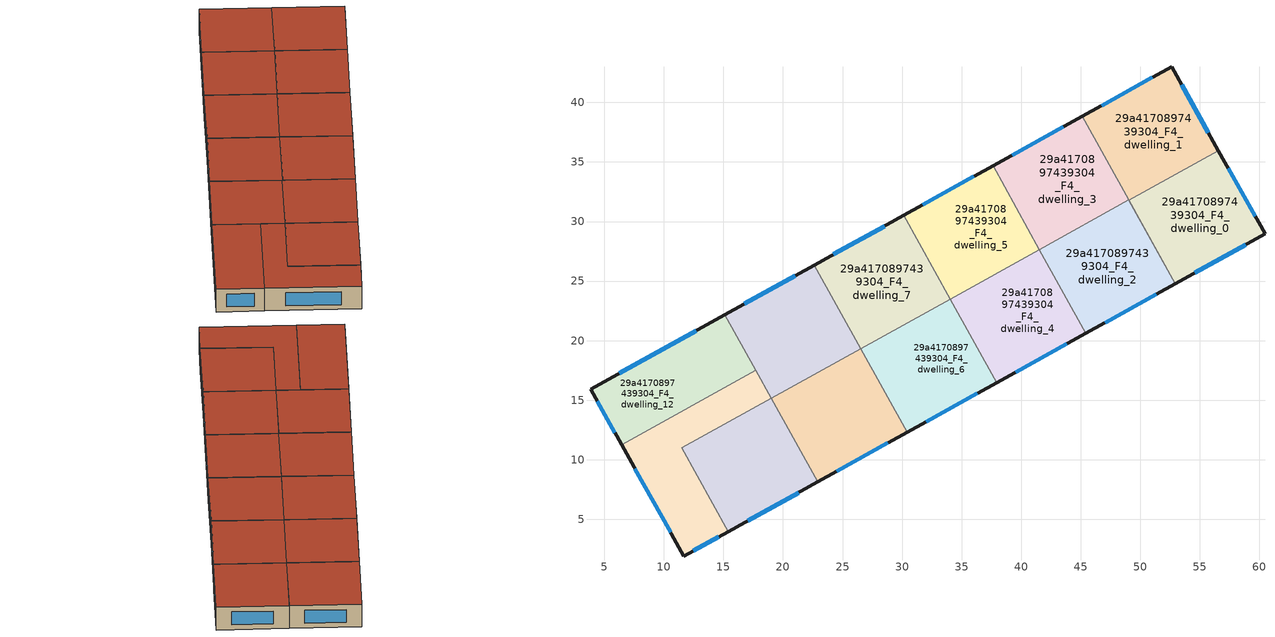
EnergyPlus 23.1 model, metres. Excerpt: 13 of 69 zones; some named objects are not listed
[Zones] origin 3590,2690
29a4170897439304_F4_dwelling_0
 floor to 29a4170897439304_F3_dwelling_7 (EU_floor_Construction): 56.55,35.96 60.47,28.96 53.49,25.09 49.6,32.1 z12
 floor to 29a4170897439304_F3_dwelling_8 (EU_floor_Construction): 49.6,32.1 53.49,25.09 52.94,24.79 49.05,31.8 z12
 wall outside (EU_wall_Construction): 52.94,24.79 60.47,28.96 56.55,35.96 z12:15
 wall to 29a4170897439304_F4_dwelling_1 (EU_wall_Construction): 56.55,35.96 49.05,31.8 52.94,24.79 z12:15
 window (EU_Window_Construction): 59.63,30.46 57.39,34.46 / 54.55,25.68 58.86,28.07 z12.64:14.36
 roof outside (EU_roof_Construction): 60.47,28.96 56.55,35.96 49.05,31.8 52.94,24.79 z15
29a4170897439304_F4_dwelling_1
 floor to 29a4170897439304_F3_dwelling_0 (EU_floor_Construction): 52.62,42.99 56.55,35.97 49.56,32.1 45.67,39.13 z12
 floor to 29a4170897439304_F3_dwelling_1 (EU_floor_Construction): 45.67,39.13 49.56,32.1 49.04,31.81 45.14,38.84 z12
 floor to 29a4170897439304_F3_dwelling_7 (EU_floor_Construction): 56.55,35.97 56.55,35.96 49.6,32.1 49.59,32.12 z12
 wall outside (EU_wall_Construction): 56.55,35.96 52.62,42.99 45.14,38.84 z12:15
 wall to 29a4170897439304_F4_dwelling_2 (EU_wall_Construction): 49.04,31.81 52.94,24.79 z12:15
 wall to 29a4170897439304_F4_dwelling_3 (EU_wall_Construction): 45.14,38.84 49.04,31.81 z12:15
 window (EU_Window_Construction): 55.71,37.47 53.46,41.48 / 51.02,42.1 46.75,39.73 z12.64:14.36
 roof outside (EU_roof_Construction): 56.55,35.96 52.62,42.99 45.14,38.84 49.05,31.8 z15
29a4170897439304_F4_dwelling_10
 floor to 29a4170897439304_F3_dwelling_12 (EU_floor_Construction): 19.02,15.16 22.92,8.14 18.65,5.76 14.75,12.79 z12
 floor to 29a4170897439304_F3_dwelling_13 (EU_floor_Construction): 14.75,12.79 18.65,5.76 15.41,3.97 11.52,11 z12
 wall outside (EU_wall_Construction): 15.41,3.97 22.92,8.13 z12:15
 wall to 29a4170897439304_F4_dwelling_8 (EU_wall_Construction): 22.92,8.13 19.02,15.16 z12:15
 wall to 29a4170897439304_F4_dwelling_11 (EU_wall_Construction): 19.02,15.16 11.52,11 15.41,3.97 z12:15
 window (EU_Window_Construction): 17.02,4.86 21.31,7.24 z12.64:14.36
 roof outside (EU_roof_Construction): 22.92,8.13 19.02,15.16 11.52,11 15.41,3.97 z15
29a4170897439304_F4_dwelling_11
 floor to 29a4170897439304_F3_dwelling_13 (EU_floor_Construction): 11.52,11 15.41,3.97 11.69,1.91 7.77,8.92 z12
 floor adiabatic (EU_floor_Construction): 17.72,17.51 19.02,15.16 7.77,8.92 6.45,11.26 z12
 wall outside (EU_wall_Construction): 6.45,11.26 11.69,1.91 15.41,3.97 z12:15
 wall to 29a4170897439304_F4_dwelling_12 (EU_wall_Construction): 17.72,17.51 6.45,11.26 z12:15
 wall to 29a4170897439304_F4_dwelling_9 (EU_wall_Construction): 19.02,15.16 17.72,17.51 z12:15
 window (EU_Window_Construction): 12.49,2.35 14.62,3.53 / 7.57,9.26 10.57,3.91 z12.64:14.36
 roof outside (EU_roof_Construction): 15.41,3.97 11.52,11 19.02,15.16 17.72,17.51 6.45,11.26 11.69,1.91 z15
29a4170897439304_F4_dwelling_12
 floor to 29a4170897439304_F3_dwelling_6 (EU_floor_Construction): 10.82,19.8 13.42,15.12 6.45,11.26 3.84,15.93 z12
 floor to 29a4170897439304_F3_dwelling_5 (EU_floor_Construction): 15.12,22.19 17.72,17.51 13.42,15.12 10.82,19.8 z12
 wall outside (EU_wall_Construction): 15.12,22.19 3.84,15.93 6.45,11.26 z12:15
 wall to 29a4170897439304_F4_dwelling_9 (EU_wall_Construction): 17.72,17.51 15.12,22.19 z12:15
 window (EU_Window_Construction): 4.4,14.93 5.89,12.26 / 12.71,20.85 6.26,17.27 z12.64:14.36
 roof outside (EU_roof_Construction): 17.72,17.51 15.12,22.19 3.84,15.93 6.45,11.26 z15
29a4170897439304_F4_dwelling_2
 floor adiabatic (EU_floor_Construction): 49.04,31.81 52.94,24.79 45.43,20.62 41.54,27.65 z12
 wall outside (EU_wall_Construction): 45.43,20.62 52.94,24.79 z12:15
 wall to 29a4170897439304_F4_dwelling_4 (EU_wall_Construction): 41.54,27.65 45.43,20.62 z12:15
 wall to 29a4170897439304_F4_dwelling_3 (EU_wall_Construction): 49.04,31.81 41.54,27.65 z12:15
 window (EU_Window_Construction): 47.04,21.51 51.33,23.89 z12.64:14.36
 roof outside (EU_roof_Construction): 52.94,24.79 49.04,31.81 41.54,27.65 45.43,20.62 z15
29a4170897439304_F4_dwelling_3
 floor to 29a4170897439304_F3_dwelling_2 (EU_floor_Construction): 38.7,35.26 42.6,28.24 41.54,27.65 37.64,34.68 z12
 floor adiabatic (EU_floor_Construction): 45.14,38.84 49.04,31.81 42.6,28.24 38.7,35.26 z12
 wall outside (EU_wall_Construction): 45.14,38.84 37.64,34.68 z12:15
 wall to 29a4170897439304_F4_dwelling_5 (EU_wall_Construction): 37.64,34.68 41.54,27.65 z12:15
 window (EU_Window_Construction): 43.54,37.95 39.25,35.57 z12.64:14.36
 roof outside (EU_roof_Construction): 49.04,31.81 45.14,38.84 37.64,34.68 41.54,27.65 z15
29a4170897439304_F4_dwelling_4
 floor to 29a4170897439304_F3_dwelling_9 (EU_floor_Construction): 41.54,27.65 45.43,20.62 39.55,17.36 35.65,24.39 z12
 floor to 29a4170897439304_F3_dwelling_10 (EU_floor_Construction): 35.65,24.39 39.55,17.36 37.93,16.46 34.03,23.49 z12
 wall outside (EU_wall_Construction): 37.93,16.46 45.43,20.62 z12:15
 wall to 29a4170897439304_F4_dwelling_5 (EU_wall_Construction): 41.54,27.65 34.03,23.49 z12:15
 wall to 29a4170897439304_F4_dwelling_6 (EU_wall_Construction): 34.03,23.49 37.93,16.46 z12:15
 window (EU_Window_Construction): 39.54,17.35 43.83,19.73 z12.64:14.36
 roof outside (EU_roof_Construction): 45.43,20.62 41.54,27.65 34.03,23.49 37.93,16.46 z15
29a4170897439304_F4_dwelling_5
 floor to 29a4170897439304_F3_dwelling_2 (EU_floor_Construction): 37.64,34.68 41.54,27.65 35.63,24.37 31.73,31.4 z12
 floor to 29a4170897439304_F3_dwelling_3 (EU_floor_Construction): 31.73,31.4 35.63,24.37 34.03,23.49 30.13,30.51 z12
 wall outside (EU_wall_Construction): 37.64,34.68 30.13,30.51 z12:15
 wall to 29a4170897439304_F4_dwelling_7 (EU_wall_Construction): 30.13,30.51 34.03,23.49 z12:15
 window (EU_Window_Construction): 36.03,33.78 31.74,31.4 z12.64:14.36
 roof outside (EU_roof_Construction): 41.54,27.65 37.64,34.68 30.13,30.51 34.03,23.49 z15
29a4170897439304_F4_dwelling_6
 floor to 29a4170897439304_F3_dwelling_10 (EU_floor_Construction): 34.03,23.49 37.93,16.46 32.58,13.49 28.69,20.52 z12
 floor to 29a4170897439304_F3_dwelling_11 (EU_floor_Construction): 28.69,20.52 32.58,13.49 30.42,12.3 26.53,19.32 z12
 wall outside (EU_wall_Construction): 30.42,12.3 37.93,16.46 z12:15
 wall to 29a4170897439304_F4_dwelling_7 (EU_wall_Construction): 34.03,23.49 26.53,19.32 z12:15
 wall to 29a4170897439304_F4_dwelling_8 (EU_wall_Construction): 26.53,19.32 30.42,12.3 z12:15
 window (EU_Window_Construction): 32.03,13.19 36.32,15.57 z12.64:14.36
 roof outside (EU_roof_Construction): 37.93,16.46 34.03,23.49 26.53,19.32 30.42,12.3 z15
29a4170897439304_F4_dwelling_7
 floor adiabatic (EU_floor_Construction): 30.13,30.51 34.03,23.49 26.53,19.32 22.63,26.35 z12
 wall outside (EU_wall_Construction): 30.13,30.51 22.63,26.35 z12:15
 wall to 29a4170897439304_F4_dwelling_9 (EU_wall_Construction): 22.63,26.35 26.53,19.32 z12:15
 window (EU_Window_Construction): 28.53,29.62 24.24,27.24 z12.64:14.36
 roof outside (EU_roof_Construction): 34.03,23.49 30.13,30.51 22.63,26.35 26.53,19.32 z15
29a4170897439304_F4_dwelling_8
 floor to 29a4170897439304_F3_dwelling_12 (EU_floor_Construction): 21.72,16.66 25.61,9.63 22.92,8.14 19.02,15.16 z12
 floor adiabatic (EU_floor_Construction): 26.53,19.32 30.42,12.3 22.92,8.13 25.61,9.63 21.72,16.66 19.02,15.16 z12
 wall outside (EU_wall_Construction): 22.92,8.13 30.42,12.3 z12:15
 wall to 29a4170897439304_F4_dwelling_9 (EU_wall_Construction): 26.53,19.32 19.02,15.16 z12:15
 window (EU_Window_Construction): 24.53,9.03 28.82,11.41 z12.64:14.36
 roof outside (EU_roof_Construction): 30.42,12.3 26.53,19.32 19.02,15.16 22.92,8.13 z15
29a4170897439304_F4_dwelling_9
 floor to 29a4170897439304_F3_dwelling_4 (EU_floor_Construction): 22.63,26.35 26.53,19.32 21.69,16.64 17.79,23.67 z12
 floor to 29a4170897439304_F3_dwelling_5 (EU_floor_Construction): 17.79,23.67 21.69,16.64 19.02,15.16 15.12,22.19 z12
 wall outside (EU_wall_Construction): 22.63,26.35 15.12,22.19 z12:15
 window (EU_Window_Construction): 21.02,25.46 16.73,23.08 z12.64:14.36
 roof outside (EU_roof_Construction): 26.53,19.32 22.63,26.35 15.12,22.19 19.02,15.16 z15
[Building]
EU S2 Campaign: North Axis=0; Terrain=City; Solar Distribution=FullExterior
[Site:Location]
Yerevan-Zvartnots.Intl.AP: Latitude=40.15; Longitude=44.383; Time Zone=4; Elevation=854
[SizingPeriod:WeatherFileDays]
AnnualSizingPeriod: Begin Month=1; Begin Day of Month=1; End Month=12; End Day of Month=31; Day of Week for Start Day=Monday; Use Weather File Daylight Saving Period=No; Use Weather File Rain and Snow Indicators=No
[MATERIAL]
EU_InternalMass_Material: Roughness=MediumRough; Thickness=0.1; Conductivity=1; Density=1800; Specific Heat=900; Thermal Absorptance=0.9; Solar Absorptance=0.7; Visible Absorptance=0.7
[MATERIAL:NOMASS] Roughness=MediumRough; Thermal Absorptance=0.9; Solar Absorptance=0.7; Visible Absorptance=0.7
Name | Thermal Resistance
EU_wall_NoMass | 1.05043
EU_roof_NoMass | 1.45357
EU_floor_NoMass | 0.478065
[WINDOWMATERIAL:SIMPLEGLAZINGSYSTEM]
EU_Window_SimpleGlazing: UFactor=2.5566; Solar Heat Gain Coefficient=0.75; Visible Transmittance=0.75
[CONSTRUCTION]
EU_wall_Construction: EU_wall_NoMass
EU_roof_Construction: EU_roof_NoMass
EU_floor_Construction: EU_floor_NoMass
EU_Window_Construction: EU_Window_SimpleGlazing
EU_InternalMass_Construction: EU_InternalMass_Material
[ZONE] Type=1; Multiplier=1; Ceiling Height=autocalculate; Floor Area=autocalculate; Part of Total Floor Area=Yes
Name | Volume
29a4170897439304_F4_dwelling_0 | 206.869
29a4170897439304_F4_dwelling_1 | 206.875
29a4170897439304_F4_dwelling_10 | 206.911
29a4170897439304_F4_dwelling_11 | 206.86
29a4170897439304_F4_dwelling_12 | 206.871
29a4170897439304_F4_dwelling_2; 29a4170897439304_F4_dwelling_7 | 206.874
29a4170897439304_F4_dwelling_3 | 206.839
29a4170897439304_F4_dwelling_4 | 206.895
29a4170897439304_F4_dwelling_5 | 206.877
29a4170897439304_F4_dwelling_6 | 206.855
29a4170897439304_F4_dwelling_8 | 206.857
29a4170897439304_F4_dwelling_9 | 206.856
[INTERNALMASS] Construction=EU_InternalMass_Construction
Name | Zone or ZoneList | Surface Area
29a4170897439304_F4_dwelling_0_EU_InternalMass | 29a4170897439304_F4_dwelling_0 | 68.9557
29a4170897439304_F4_dwelling_1_EU_InternalMass | 29a4170897439304_F4_dwelling_1 | 68.9606
29a4170897439304_F4_dwelling_2_EU_InternalMass | 29a4170897439304_F4_dwelling_2 | 68.9561
29a4170897439304_F4_dwelling_3_EU_InternalMass | 29a4170897439304_F4_dwelling_3 | 68.9465
29a4170897439304_F4_dwelling_4_EU_InternalMass | 29a4170897439304_F4_dwelling_4 | 68.9621
29a4170897439304_F4_dwelling_5_EU_InternalMass | 29a4170897439304_F4_dwelling_5 | 68.9608
29a4170897439304_F4_dwelling_6_EU_InternalMass | 29a4170897439304_F4_dwelling_6 | 68.9511
29a4170897439304_F4_dwelling_7_EU_InternalMass | 29a4170897439304_F4_dwelling_7 | 68.9599
29a4170897439304_F4_dwelling_8_EU_InternalMass | 29a4170897439304_F4_dwelling_8 | 68.9502
29a4170897439304_F4_dwelling_9_EU_InternalMass | 29a4170897439304_F4_dwelling_9 | 68.9548
29a4170897439304_F4_dwelling_10_EU_InternalMass | 29a4170897439304_F4_dwelling_10 | 68.9702
29a4170897439304_F4_dwelling_11_EU_InternalMass | 29a4170897439304_F4_dwelling_11 | 68.9535
29a4170897439304_F4_dwelling_12_EU_InternalMass | 29a4170897439304_F4_dwelling_12 | 68.9572
[OTHEREQUIPMENT] Fuel Type=Electricity; Design Level Calculation Method=Watts/Area; Power per Zone Floor Area=1; Fraction Latent=0; Fraction Radiant=0; Fraction Lost=0; Carbon Dioxide Generation Rate=0; EndUse Subcategory=EU_Step8_InternalGains
Name | Zone or ZoneList or Space or SpaceList | Schedule
EU_Step8_InternalGain_29a4170897439304_F4_dwelling_0_f000 | 29a4170897439304_F4_dwelling_0 | EU_Step8_GainSchedule_29a4170897439304_F4_dwelling_0_f000
EU_Step8_InternalGain_29a4170897439304_F4_dwelling_1_f000 | 29a4170897439304_F4_dwelling_1 | EU_Step8_GainSchedule_29a4170897439304_F4_dwelling_1_f000
EU_Step8_InternalGain_29a4170897439304_F4_dwelling_2_f000 | 29a4170897439304_F4_dwelling_2 | EU_Step8_GainSchedule_29a4170897439304_F4_dwelling_2_f000
EU_Step8_InternalGain_29a4170897439304_F4_dwelling_3_f000 | 29a4170897439304_F4_dwelling_3 | EU_Step8_GainSchedule_29a4170897439304_F4_dwelling_3_f000
EU_Step8_InternalGain_29a4170897439304_F4_dwelling_4_f000 | 29a4170897439304_F4_dwelling_4 | EU_Step8_GainSchedule_29a4170897439304_F4_dwelling_4_f000
EU_Step8_InternalGain_29a4170897439304_F4_dwelling_5_f000 | 29a4170897439304_F4_dwelling_5 | EU_Step8_GainSchedule_29a4170897439304_F4_dwelling_5_f000
EU_Step8_InternalGain_29a4170897439304_F4_dwelling_6_f000 | 29a4170897439304_F4_dwelling_6 | EU_Step8_GainSchedule_29a4170897439304_F4_dwelling_6_f000
EU_Step8_InternalGain_29a4170897439304_F4_dwelling_7_f000 | 29a4170897439304_F4_dwelling_7 | EU_Step8_GainSchedule_29a4170897439304_F4_dwelling_7_f000
EU_Step8_InternalGain_29a4170897439304_F4_dwelling_8_f000 | 29a4170897439304_F4_dwelling_8 | EU_Step8_GainSchedule_29a4170897439304_F4_dwelling_8_f000
EU_Step8_InternalGain_29a4170897439304_F4_dwelling_9_f000 | 29a4170897439304_F4_dwelling_9 | EU_Step8_GainSchedule_29a4170897439304_F4_dwelling_9_f000
EU_Step8_InternalGain_29a4170897439304_F4_dwelling_10_f000 | 29a4170897439304_F4_dwelling_10 | EU_Step8_GainSchedule_29a4170897439304_F4_dwelling_10_f000
EU_Step8_InternalGain_29a4170897439304_F4_dwelling_11_f000 | 29a4170897439304_F4_dwelling_11 | EU_Step8_GainSchedule_29a4170897439304_F4_dwelling_11_f000
EU_Step8_InternalGain_29a4170897439304_F4_dwelling_12_f000 | 29a4170897439304_F4_dwelling_12 | EU_Step8_GainSchedule_29a4170897439304_F4_dwelling_12_f000
[ZONEVENTILATION:DESIGNFLOWRATE] Schedule=EU_AlwaysOn; Design Flow Rate Calculation Method=AirChanges/Hour; Air Changes per Hour=0.557805; Ventilation Type=Natural; Fan Pressure Rise=0; Fan Total Efficiency=1; Constant Term Coefficient=1; Temperature Term Coefficient=0; Velocity Term Coefficient=0; Velocity Squared Term Coefficient=0; Minimum Indoor Temperature=-100; Maximum Indoor Temperature=100; Delta Temperature=-100; Minimum Outdoor Temperature=-100; Maximum Outdoor Temperature=100; Maximum Wind Speed=40
Name | Zone or ZoneList or Space or SpaceList
EU_ConstantAir_29a4170897439304_F4_dwelling_0 | 29a4170897439304_F4_dwelling_0
EU_ConstantAir_29a4170897439304_F4_dwelling_1 | 29a4170897439304_F4_dwelling_1
EU_ConstantAir_29a4170897439304_F4_dwelling_2 | 29a4170897439304_F4_dwelling_2
EU_ConstantAir_29a4170897439304_F4_dwelling_3 | 29a4170897439304_F4_dwelling_3
EU_ConstantAir_29a4170897439304_F4_dwelling_4 | 29a4170897439304_F4_dwelling_4
EU_ConstantAir_29a4170897439304_F4_dwelling_5 | 29a4170897439304_F4_dwelling_5
EU_ConstantAir_29a4170897439304_F4_dwelling_6 | 29a4170897439304_F4_dwelling_6
EU_ConstantAir_29a4170897439304_F4_dwelling_7 | 29a4170897439304_F4_dwelling_7
EU_ConstantAir_29a4170897439304_F4_dwelling_8 | 29a4170897439304_F4_dwelling_8
EU_ConstantAir_29a4170897439304_F4_dwelling_9 | 29a4170897439304_F4_dwelling_9
EU_ConstantAir_29a4170897439304_F4_dwelling_10 | 29a4170897439304_F4_dwelling_10
EU_ConstantAir_29a4170897439304_F4_dwelling_11 | 29a4170897439304_F4_dwelling_11
EU_ConstantAir_29a4170897439304_F4_dwelling_12 | 29a4170897439304_F4_dwelling_12
[HVACTEMPLATE:ZONE:IDEALLOADSAIRSYSTEM] System Availability Schedule=EU_AlwaysOn; Maximum Heating Supply Air Temperature=50; Minimum Cooling Supply Air Temperature=13; Maximum Heating Supply Air Humidity Ratio=0.0156; Minimum Cooling Supply Air Humidity Ratio=0.0077; Heating Limit=NoLimit; Cooling Limit=NoLimit; Heating Availability Schedule=EU_AlwaysOn; Cooling Availability Schedule=EU_CoolingOff; Dehumidification Control Type=ConstantSensibleHeatRatio; Cooling Sensible Heat Ratio=0.7; Dehumidification Setpoint=60; Humidification Control Type=None; Humidification Setpoint=30; Outdoor Air Method=None; Outdoor Air Flow Rate per Person=0.00944; Outdoor Air Flow Rate per Zone Floor Area=0; Outdoor Air Flow Rate per Zone=0; Demand Controlled Ventilation Type=None; Outdoor Air Economizer Type=NoEconomizer; Heat Recovery Type=None; Sensible Heat Recovery Effectiveness=0.7; Latent Heat Recovery Effectiveness=0.65
Name | Template Thermostat
29a4170897439304_F4_dwelling_0 | EU_HeatOnly_29a4170897439304_F4_dwelling_0
29a4170897439304_F4_dwelling_1 | EU_HeatOnly_29a4170897439304_F4_dwelling_1
29a4170897439304_F4_dwelling_2 | EU_HeatOnly_29a4170897439304_F4_dwelling_2
29a4170897439304_F4_dwelling_3 | EU_HeatOnly_29a4170897439304_F4_dwelling_3
29a4170897439304_F4_dwelling_4 | EU_HeatOnly_29a4170897439304_F4_dwelling_4
29a4170897439304_F4_dwelling_5 | EU_HeatOnly_29a4170897439304_F4_dwelling_5
29a4170897439304_F4_dwelling_6 | EU_HeatOnly_29a4170897439304_F4_dwelling_6
29a4170897439304_F4_dwelling_7 | EU_HeatOnly_29a4170897439304_F4_dwelling_7
29a4170897439304_F4_dwelling_8 | EU_HeatOnly_29a4170897439304_F4_dwelling_8
29a4170897439304_F4_dwelling_9 | EU_HeatOnly_29a4170897439304_F4_dwelling_9
29a4170897439304_F4_dwelling_10 | EU_HeatOnly_29a4170897439304_F4_dwelling_10
29a4170897439304_F4_dwelling_11 | EU_HeatOnly_29a4170897439304_F4_dwelling_11
29a4170897439304_F4_dwelling_12 | EU_HeatOnly_29a4170897439304_F4_dwelling_12
[SIZING:ZONE] Zone Cooling Design Supply Air Temperature Input Method=SupplyAirTemperature; Zone Cooling Design Supply Air Temperature=13; Zone Heating Design Supply Air Temperature Input Method=SupplyAirTemperature; Zone Heating Design Supply Air Temperature=50; Zone Cooling Design Supply Air Humidity Ratio=0.008; Zone Heating Design Supply Air Humidity Ratio=0.008; Cooling Design Air Flow Method=DesignDay; Cooling Design Air Flow Rate=0; Cooling Minimum Air Flow per Zone Floor Area=0.000762; Cooling Minimum Air Flow=0; Cooling Minimum Air Flow Fraction=0.2; Heating Design Air Flow Method=DesignDay; Heating Design Air Flow Rate=0; Heating Maximum Air Flow per Zone Floor Area=0.002032; Heating Maximum Air Flow=0.141576; Heating Maximum Air Flow Fraction=0.3; Account for Dedicated Outdoor Air System=No; Dedicated Outdoor Air System Control Strategy=NeutralSupplyAir; Dedicated Outdoor Air Low Setpoint Temperature for Design=autosize; Dedicated Outdoor Air High Setpoint Temperature for Design=autosize; Zone Load Sizing Method=Sensible Load Only No Latent Load; Zone Latent Cooling Design Supply Air Humidity Ratio Input Method=HumidityRatioDifference; Zone Cooling Design Supply Air Humidity Ratio Difference=0.005; Zone Latent Heating Design Supply Air Humidity Ratio Input Method=HumidityRatioDifference; Zone Humidification Design Supply Air Humidity Ratio Difference=0.005
29a4170897439304_F4_dwelling_0; 29a4170897439304_F4_dwelling_1; 29a4170897439304_F4_dwelling_2; 29a4170897439304_F4_dwelling_3; 29a4170897439304_F4_dwelling_4; 29a4170897439304_F4_dwelling_5; 29a4170897439304_F4_dwelling_6; 29a4170897439304_F4_dwelling_7; 29a4170897439304_F4_dwelling_8; 29a4170897439304_F4_dwelling_9; 29a4170897439304_F4_dwelling_10; 29a4170897439304_F4_dwelling_11; 29a4170897439304_F4_dwelling_12
[SCHEDULE:CONSTANT]
Name | Hourly Value
EU_AlwaysOn | 1
EU_CoolingOff | 0
[SCHEDULE:FILE] Column Number=1; Rows to Skip at Top=0; Number of Hours of Data=8760; Column Separator=Comma; Interpolate to Timestep=No; Minutes per Item=60; Adjust Schedule for Daylight Savings=Yes
Name | File
EU_Step8_GainSchedule_29a4170897439304_F4_dwelling_0_f000 | ../../schedules/29a4170897439304/29a4170897439304_F4_dwelling_0_f000_gain.csv
EU_Step8_GainSchedule_29a4170897439304_F4_dwelling_1_f000 | ../../schedules/29a4170897439304/29a4170897439304_F4_dwelling_1_f000_gain.csv
EU_Step8_GainSchedule_29a4170897439304_F4_dwelling_2_f000 | ../../schedules/29a4170897439304/29a4170897439304_F4_dwelling_2_f000_gain.csv
EU_Step8_GainSchedule_29a4170897439304_F4_dwelling_3_f000 | ../../schedules/29a4170897439304/29a4170897439304_F4_dwelling_3_f000_gain.csv
EU_Step8_GainSchedule_29a4170897439304_F4_dwelling_4_f000 | ../../schedules/29a4170897439304/29a4170897439304_F4_dwelling_4_f000_gain.csv
EU_Step8_GainSchedule_29a4170897439304_F4_dwelling_5_f000 | ../../schedules/29a4170897439304/29a4170897439304_F4_dwelling_5_f000_gain.csv
EU_Step8_GainSchedule_29a4170897439304_F4_dwelling_6_f000 | ../../schedules/29a4170897439304/29a4170897439304_F4_dwelling_6_f000_gain.csv
EU_Step8_GainSchedule_29a4170897439304_F4_dwelling_7_f000 | ../../schedules/29a4170897439304/29a4170897439304_F4_dwelling_7_f000_gain.csv
EU_Step8_GainSchedule_29a4170897439304_F4_dwelling_8_f000 | ../../schedules/29a4170897439304/29a4170897439304_F4_dwelling_8_f000_gain.csv
EU_Step8_GainSchedule_29a4170897439304_F4_dwelling_9_f000 | ../../schedules/29a4170897439304/29a4170897439304_F4_dwelling_9_f000_gain.csv
EU_Step8_GainSchedule_29a4170897439304_F4_dwelling_10_f000 | ../../schedules/29a4170897439304/29a4170897439304_F4_dwelling_10_f000_gain.csv
EU_Step8_GainSchedule_29a4170897439304_F4_dwelling_11_f000 | ../../schedules/29a4170897439304/29a4170897439304_F4_dwelling_11_f000_gain.csv
EU_Step8_GainSchedule_29a4170897439304_F4_dwelling_12_f000 | ../../schedules/29a4170897439304/29a4170897439304_F4_dwelling_12_f000_gain.csv
